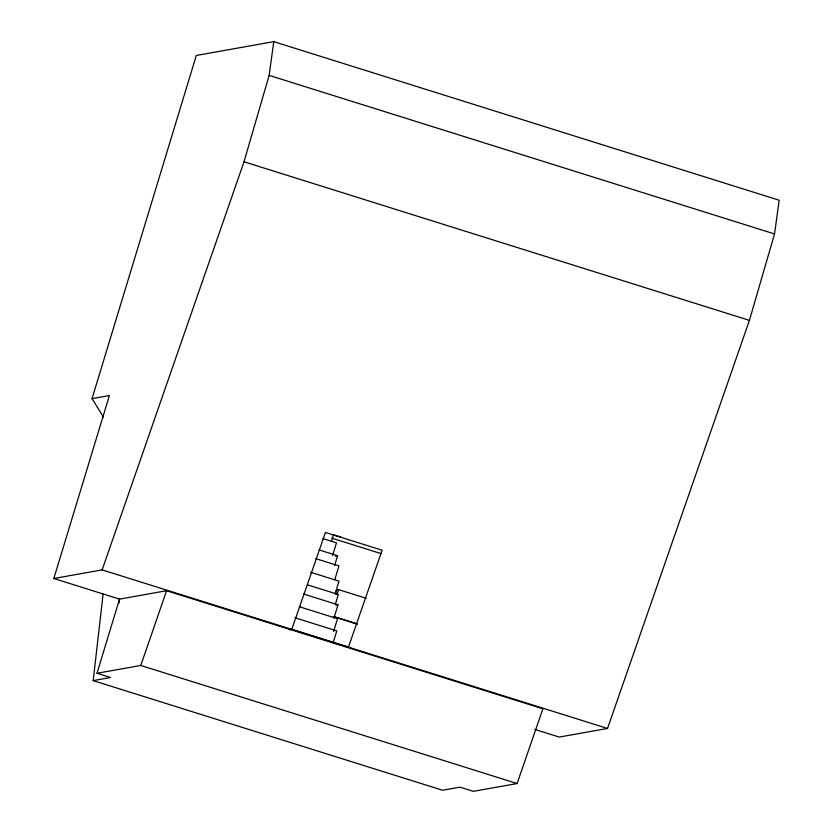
<?xml version="1.0" encoding="UTF-8"?>
<svg xmlns="http://www.w3.org/2000/svg" width="833" height="833" viewBox="0 0 833 833"><rect width="100%" height="100%" fill="white"/><g stroke="black" fill="none" stroke-linecap="round" stroke-linejoin="round"><path stroke-width="1.25" d="M103.5 417.125L92.047 398.632L109.404 395.54L53.822 578.498L119.535 599.114L166.579 590.722L542.897 708.8L517.106 783.541L473.331 791.35L459.962 787.154L442.604 790.246L93.171 680.613L103.115 594.106M119.098 602.967L119.535 599.114L97.003 673.272L110.518 677.51L93.171 680.613M53.822 578.498L102.136 569.876L244.007 161.789L269.142 75.376L273.776 41.65L779.178 200.232L774.544 233.948L749.419 320.372L607.538 728.459L559.224 737.07L534.859 729.427M92.047 398.632L196.307 55.467L273.776 41.65M291.758 629.373L348.454 647.085L382.128 550.228L325.453 532.454L291.758 629.373L290.478 629.602M331.472 541.523L333.606 534.484M332.627 555.517L336.47 542.856L322.923 538.597M334.616 565.534L337.604 555.726L319.122 549.926M334.824 579.581L338.979 565.919L315.572 558.579M335.116 593.971L339 581.184L310.667 572.292M335.47 593.721L336.605 589.993L338.573 589.639L366.281 598.333M337.063 594.616L338.573 589.639M335.387 604.133L338.313 594.502L307.512 584.839M333.918 618.19L337.979 604.81L303.483 593.981M333.616 631.456L337.49 618.7L299.297 606.716M333.106 642.972L336.771 630.893L294.882 617.753M348.433 647.158L347.153 647.387M97.003 673.272L140.777 665.463L166.579 590.722M335.47 556.1L337.604 555.726M336.011 605.154L337.979 604.81M289.27 629.748L291.779 629.3M269.142 75.376L774.544 233.948M244.007 161.789L749.419 320.372M333.013 534.64L341.072 537.17M331.773 538.128L381.191 553.633M333.45 616.441L357.544 623.99M334.262 616.889L357.149 624.063M102.136 569.876L607.538 728.459M140.777 665.463L517.106 783.541"/></g></svg>
